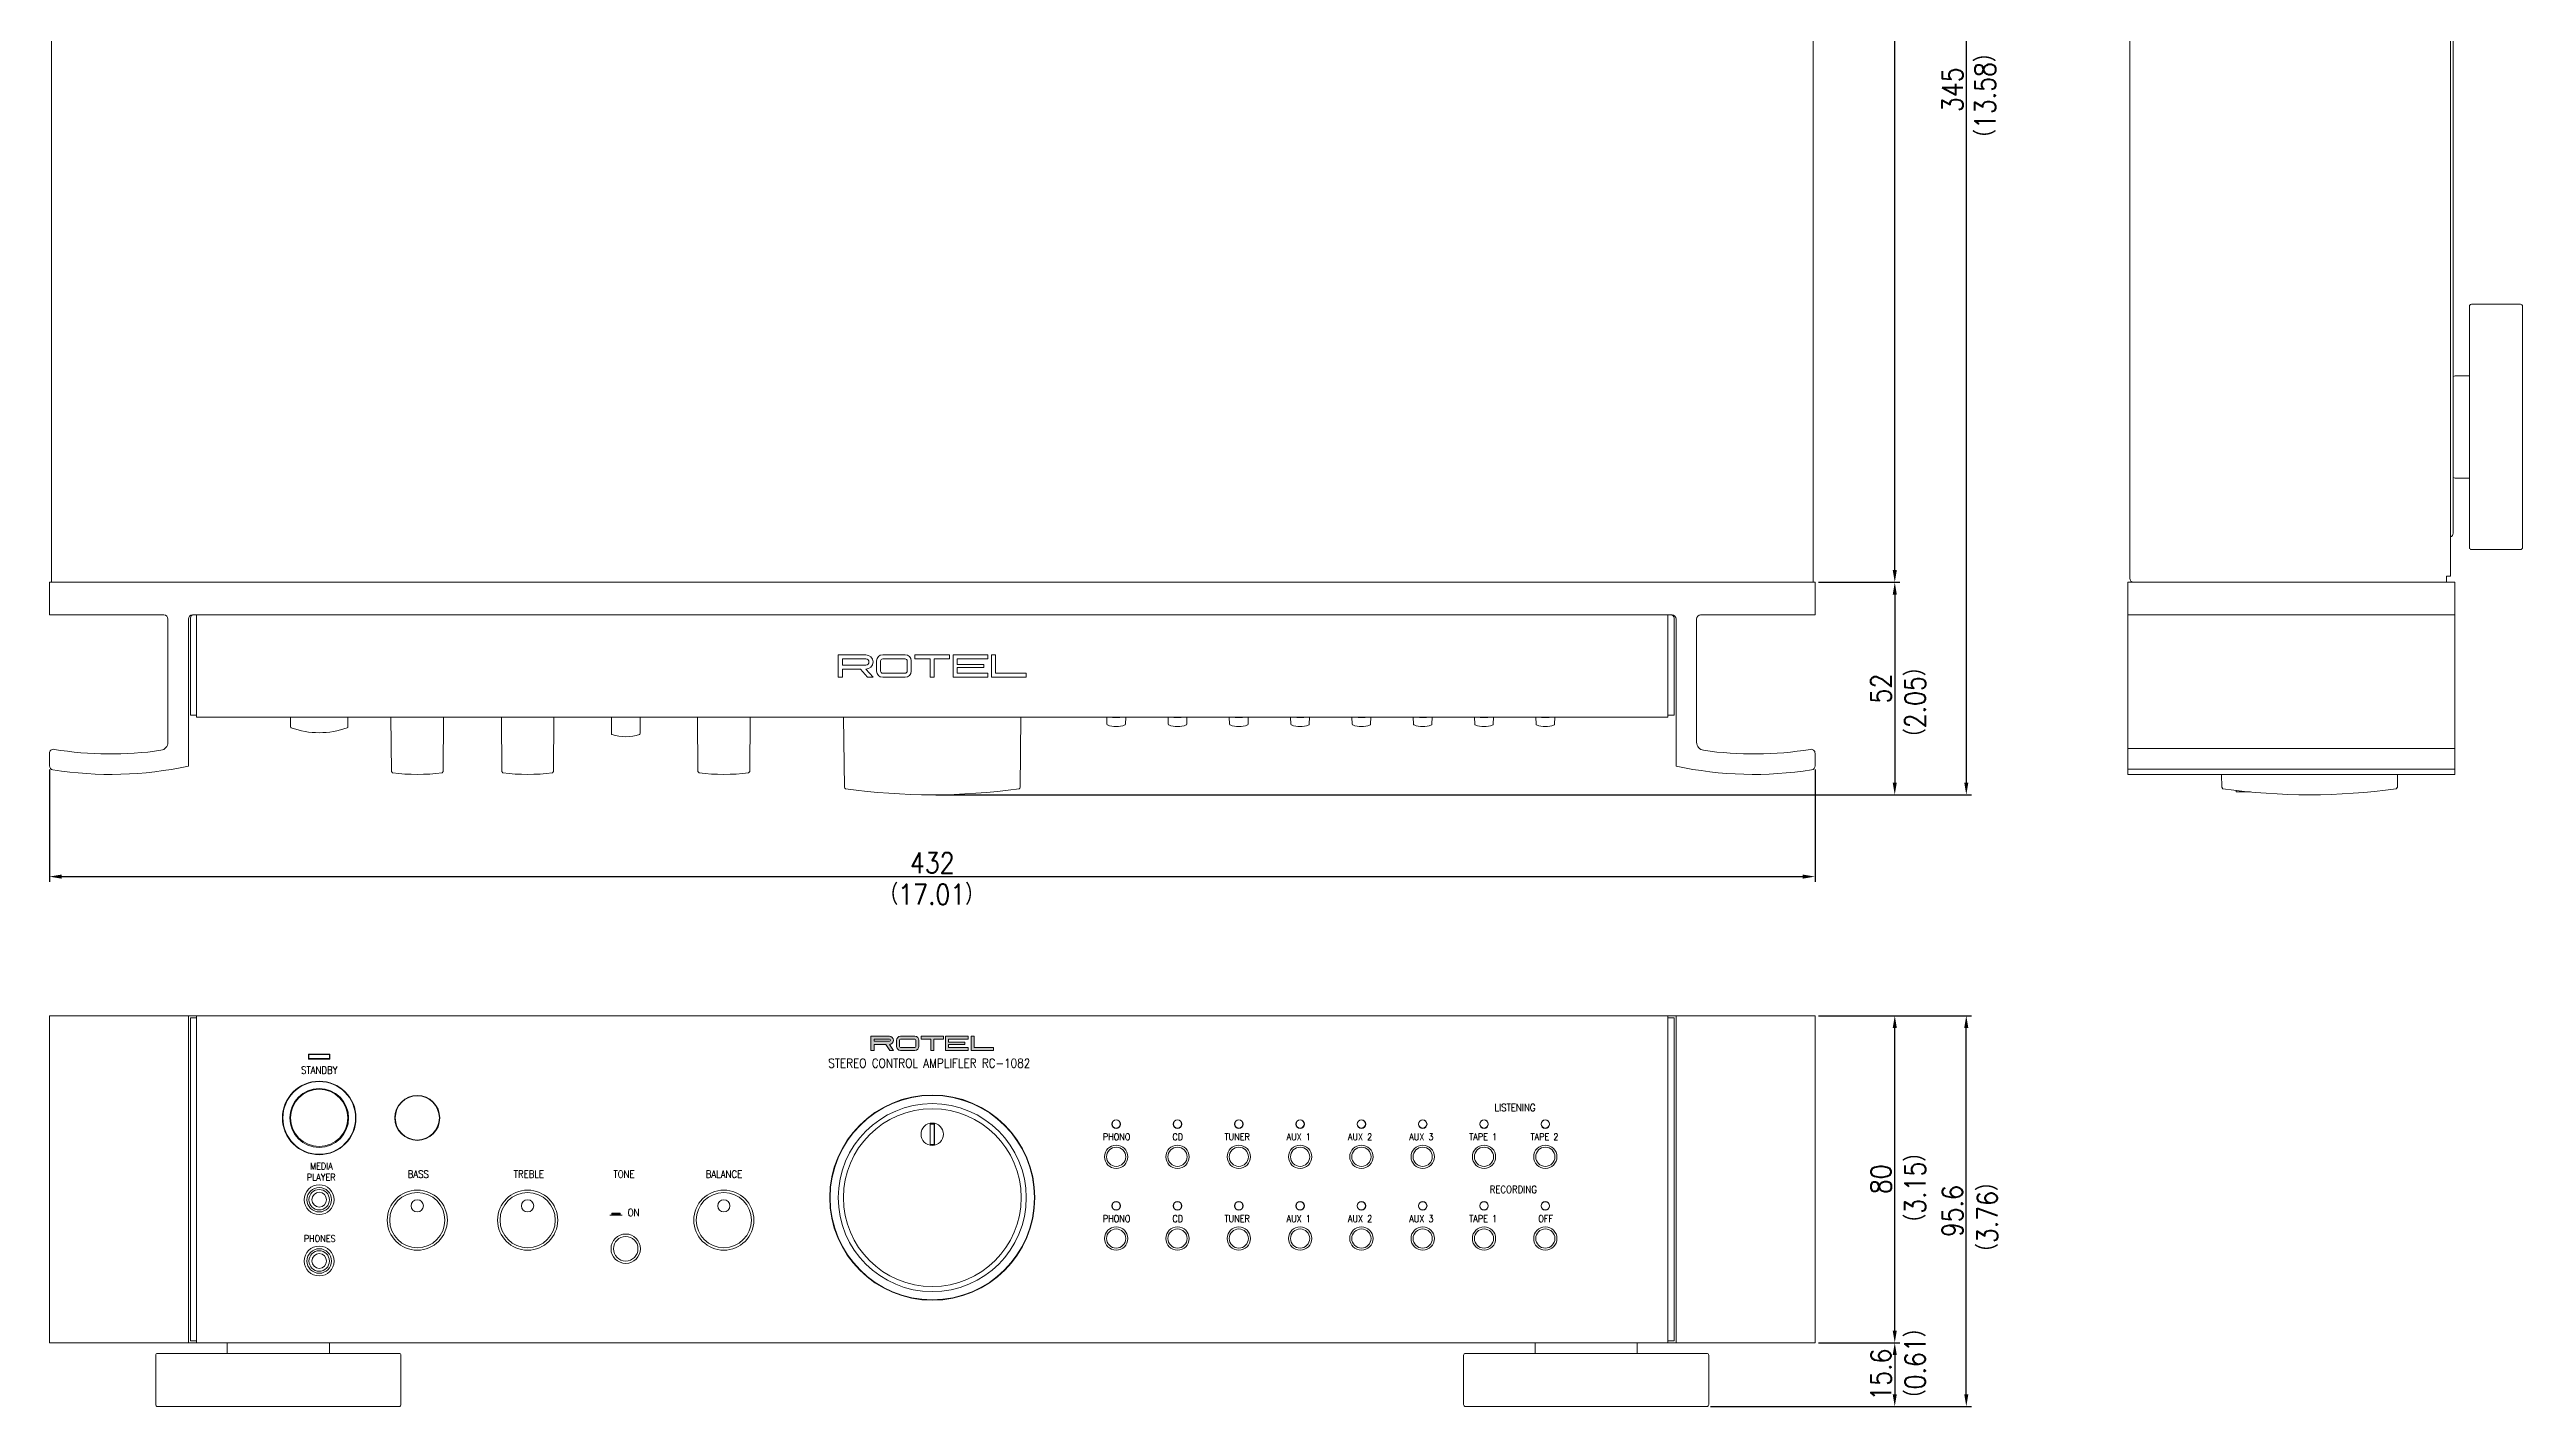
# Model space of a CAD drawing. Extents: x 184 to 790, y -30 to 610.
# Drawn here: x 184 to 790, y -30 to 301 of the extents above; entities that cross this region are included whole.
import ezdxf

# ---------------------------------------------------------------- set-up
doc = ezdxf.new("R2010")
doc.units = 0
doc.header["$LTSCALE"] = 0.5
doc.layers.get('DEFPOINTS').update_dxf_attribs({"linetype": 'CONTINUOUS', "lineweight": 25})
for name, color, linetype, lineweight in [('%%C3.5 Phone Jack', 140, 'CONTINUOUS', 9), ('Bottom Chassis', 132, 'CONTINUOUS', 15), ('Center', 1, 'CONTINUOUS', 9), ('Foot', 51, 'CONTINUOUS', 15), ('Hs Front Panel', 6, 'CONTINUOUS', 18), ('Knob', 254, 'CONTINUOUS', 15), ('Knob Ring', 123, 'CONTINUOUS', 15), ('LED', 230, 'CONTINUOUS', 20), ('Power Ring', 62, 'CONTINUOUS', 15), ('Sensor Window', 111, 'CONTINUOUS', 15), ('Side Cap', 54, 'CONTINUOUS', 18), ('Sub Front Panel', 72, 'CONTINUOUS', 15), ('Tact Buttonl', 9, 'CONTINUOUS', 13), ('Titol', 7, 'CONTINUOUS', 15), ('Upper Cover', 145, 'CONTINUOUS', 15)]:
    doc.layers.add(name, color=color, linetype=linetype, lineweight=lineweight)
doc.styles.get("Standard").update_dxf_attribs({"font": 'romans.shx', "width": 0.85, "height": 5, "bigfont": 'bigfont.shx'})
doc.dimstyles.get("Standard").update_dxf_attribs({"dimscale": 0, "dimtxt": 2.5, "dimasz": 2, "dimexe": 0.325, "dimexo": 0.625, "dimgap": 0.09, "dimtad": 0, "dimdec": 1, "dimzin": 0, "dimdsep": 46, "dimtxsty": 'Standard', "dimcen": 0, "dimadec": 0, "dimazin": 0, "dimtfac": 1, "dimtdec": 1, "dimtofl": 0, "dimtmove": 0, "dimatfit": 3, "dimfxl": 0, "dimtolj": 1, "dimtzin": 0, "dimarcsym": 0})

# ---------------------------------------------------------------- blocks, each defined once
blk = doc.blocks.new('*D2')
at = {"layer": 'Center', "color": 1, "lineweight": -2}
for p, q in [((617.38, 171.14), (637.25, 171.14)), ((636, 168.14), (636, 122.14)), ((401.37, 119.14), (637.25, 119.14))]:
    blk.add_line(p, q, dxfattribs=at)
at = {"layer": 'Center', "color": 1}
for points in [[(635.5, 168.14), (636.5, 168.14), (636, 171.14)], [(635.5, 122.14), (636.5, 122.14), (636, 119.14)]]:
    blk.add_solid(points, dxfattribs=at)
at = {"layer": 'DEFPOINTS', "color": 0}
for p in [(616.5, 171.14), (400.5, 119.14), (636, 119.14)]:
    blk.add_point(p, dxfattribs=at)
at = {"layer": 'Center', "color": 7, "insert": (632.62, 145.14), "char_height": 5, "attachment_point": 5, "rotation": 90}
blk.add_mtext('\\A1;52', dxfattribs=at)
blk = doc.blocks.new('*D3')
at = {"layer": 'Center', "color": 1, "lineweight": -2}
for p, q in [((615.87, 456.64), (637.25, 456.64)), ((636, 174.14), (636, 453.64)), ((618, 171.14), (637.25, 171.14))]:
    blk.add_line(p, q, dxfattribs=at)
at = {"layer": 'Center', "color": 1}
for points in [[(635.5, 453.64), (636.5, 453.64), (636, 456.64)], [(635.5, 174.14), (636.5, 174.14), (636, 171.14)]]:
    blk.add_solid(points, dxfattribs=at)
at = {"layer": 'DEFPOINTS', "color": 0}
for p in [(615, 456.64), (636, 456.64), (617.12, 171.14)]:
    blk.add_point(p, dxfattribs=at)
at = {"layer": 'Center', "color": 7, "insert": (632.62, 313.89), "char_height": 5, "attachment_point": 5, "rotation": 90}
blk.add_mtext('\\A1;285.5', dxfattribs=at)
blk = doc.blocks.new('*D5')
at = {"layer": 'Center', "color": 1, "lineweight": -2}
for p, q in [((597.88, 464.14), (654.75, 464.14)), ((653.5, 461.14), (653.5, 122.14)), ((402, 119.14), (654.75, 119.14))]:
    blk.add_line(p, q, dxfattribs=at)
at = {"layer": 'Center', "color": 1}
for points in [[(653, 461.14), (654, 461.14), (653.5, 464.14)], [(653, 122.14), (654, 122.14), (653.5, 119.14)]]:
    blk.add_solid(points, dxfattribs=at)
at = {"layer": 'DEFPOINTS', "color": 0}
for p in [(597, 464.14), (401.12, 119.14), (653.5, 119.14)]:
    blk.add_point(p, dxfattribs=at)
at = {"layer": 'Center', "color": 7, "insert": (650.12, 291.64), "char_height": 5, "attachment_point": 5, "rotation": 90}
blk.add_mtext('\\A1;345', dxfattribs=at)
blk = doc.blocks.new('*D6')
at = {"layer": 'Center', "color": 1, "lineweight": -2}
for p, q in [((617.38, 65.1), (637.25, 65.1)), ((636, -11.9), (636, 62.1)), ((617.38, -14.9), (637.25, -14.9))]:
    blk.add_line(p, q, dxfattribs=at)
at = {"layer": 'Center', "color": 1}
for points in [[(635.5, 62.1), (636.5, 62.1), (636, 65.1)], [(635.5, -11.9), (636.5, -11.9), (636, -14.9)]]:
    blk.add_solid(points, dxfattribs=at)
at = {"layer": 'DEFPOINTS', "color": 0}
for p in [(616.5, 65.1), (636, 65.1), (616.5, -14.9)]:
    blk.add_point(p, dxfattribs=at)
at = {"layer": 'Center', "color": 7, "insert": (632.62, 25.1), "char_height": 5, "attachment_point": 5, "rotation": 90}
blk.add_mtext('\\A1;80', dxfattribs=at)
blk = doc.blocks.new('*D7')
at = {"layer": 'Center', "color": 1, "lineweight": -2}
for p, q in [((618, -14.9), (637.25, -14.9)), ((636, -17.9), (636, -27.5)), ((590.88, -30.5), (637.25, -30.5))]:
    blk.add_line(p, q, dxfattribs=at)
at = {"layer": 'Center', "color": 1}
for points in [[(635.5, -17.9), (636.5, -17.9), (636, -14.9)], [(635.5, -27.5), (636.5, -27.5), (636, -30.5)]]:
    blk.add_solid(points, dxfattribs=at)
at = {"layer": 'DEFPOINTS', "color": 0}
for p in [(617.12, -14.9), (590, -30.5), (636, -30.5)]:
    blk.add_point(p, dxfattribs=at)
at = {"layer": 'Center', "color": 7, "insert": (632.62, -22.7), "char_height": 5, "attachment_point": 5, "rotation": 90}
blk.add_mtext('\\A1;15.6', dxfattribs=at)
blk = doc.blocks.new('*D8')
at = {"layer": 'Center', "color": 1, "lineweight": -2}
for p, q in [((617.38, 65.1), (654.75, 65.1)), ((653.5, -27.5), (653.5, 62.1)), ((590.88, -30.5), (654.75, -30.5))]:
    blk.add_line(p, q, dxfattribs=at)
at = {"layer": 'Center', "color": 1}
for points in [[(653, 62.1), (654, 62.1), (653.5, 65.1)], [(653, -27.5), (654, -27.5), (653.5, -30.5)]]:
    blk.add_solid(points, dxfattribs=at)
at = {"layer": 'DEFPOINTS', "color": 0}
for p in [(616.5, 65.1), (653.5, 65.1), (590, -30.5)]:
    blk.add_point(p, dxfattribs=at)
at = {"layer": 'Center', "color": 7, "insert": (650.12, 17.3), "char_height": 5, "attachment_point": 5, "rotation": 90}
blk.add_mtext('\\A1;95.6', dxfattribs=at)
blk = doc.blocks.new('*D9')
at = {"layer": 'Center', "color": 1, "lineweight": -2}
for p, q in [((184.5, 125.37), (184.5, 97.89)), ((616.5, 125.37), (616.5, 97.89)), ((187.5, 99.14), (613.5, 99.14))]:
    blk.add_line(p, q, dxfattribs=at)
at = {"layer": 'Center', "color": 1}
for points in [[(187.5, 99.64), (187.5, 98.64), (184.5, 99.14)], [(613.5, 99.64), (613.5, 98.64), (616.5, 99.14)]]:
    blk.add_solid(points, dxfattribs=at)
at = {"layer": 'DEFPOINTS', "color": 0}
for p in [(184.5, 126.25), (616.5, 126.25), (616.5, 99.14)]:
    blk.add_point(p, dxfattribs=at)
at = {"layer": 'Center', "color": 7, "insert": (400.5, 102.52), "char_height": 5, "attachment_point": 5}
blk.add_mtext('\\A1;432', dxfattribs=at)

msp = doc.modelspace()

# ---------------------------------------------------------------- hatches: boundary and pattern name
at = {"layer": 'Titol'}
h = msp.add_hatch(color=256, dxfattribs=at)
h.paths.add_polyline_path([(386.25, 58.103), (389.099, 58.103), (390.099, 56.603), (391, 56.603), (390, 58.103, 1), (390, 60.103), (385.5, 60.103), (385.5, 56.603), (386.25, 56.603)])
h.paths.add_polyline_path([(386.25, 58.853), (386.25, 59.353), (390, 59.353, -1), (390, 58.853)], flags=16)
h.paths.add_polyline_path([(396.25, 56.603, 0.4142136), (397.25, 57.603), (397.25, 59.103, 0.4142136), (396.25, 60.103), (392.75, 60.103, 0.4142136), (391.75, 59.103), (391.75, 57.603, 0.4142136), (392.75, 56.603)])
h.paths.add_polyline_path([(392.75, 57.353, -0.4142136), (392.5, 57.603), (392.5, 59.103, -0.4142136), (392.75, 59.353), (396.25, 59.353, -0.4142136), (396.5, 59.103), (396.5, 57.603, -0.4142136), (396.25, 57.353)], flags=16)
h.paths.add_polyline_path([(400.875, 59.353), (403.25, 59.353), (403.25, 60.103), (397.75, 60.103), (397.75, 59.353), (400.125, 59.353), (400.125, 56.603), (400.875, 56.603)])
h.paths.add_polyline_path([(409.25, 56.603), (409.25, 57.353), (404.5, 57.353), (404.5, 58.103), (408.5, 58.103), (408.5, 58.603), (404.5, 58.603), (404.5, 59.353), (409.25, 59.353), (409.25, 60.103), (403.75, 60.103), (403.75, 56.603)])
h.paths.add_polyline_path([(415.5, 56.603), (415.5, 57.353), (410.75, 57.353), (410.75, 60.103), (410, 60.103), (410, 56.603)])
msp.add_hatch(color=256, dxfattribs=at).paths.add_polyline_path([(324.137, 16.28), (324.137, 16.78), (322.137, 16.78), (322.137, 16.28)])

# ---------------------------------------------------------------- linework, layer by layer
at = {"layer": '%%C3.5 Phone Jack'}
msp.add_line((236, 163.141), (237, 163.141), dxfattribs=at)
for centre, radius in [((250.5, 20.103), 3), ((250.5, 20.103), 2.5), ((250.5, 20.103), 1.8), ((250.5, 5.103), 3), ((250.5, 5.103), 2.5), ((250.5, 5.103), 1.8)]:
    msp.add_circle(centre, radius, dxfattribs=at)
at = {"layer": 'Bottom Chassis'}
msp.add_line((772.6, 453.641), (772.6, 183.141), dxfattribs=at)
msp.add_arc((771.6, 183.141), 1, 293.578178, 0, dxfattribs=at)
at = {"layer": 'Foot'}
for p, q in [((776.6, 179.641), (776.6, 238.641)), ((777.1, 239.141), (789.1, 239.141)), ((789.6, 238.641), (789.6, 179.641)), ((772.6, 221.141), (772.6, 197.141)), ((776.6, 221.641), (773.1, 221.641)), ((773.1, 196.641), (776.6, 196.641)), ((789.1, 179.141), (777.1, 179.141)), ((210.5, -29.997), (210.5, -17.997)), ((211, -17.497), (270, -17.497)), ((228, -17.497), (228, -14.897)), ((253, -14.897), (253, -17.497)), ((270.5, -17.997), (270.5, -29.997)), ((530.5, -29.997), (530.5, -17.997)), ((531, -17.497), (590, -17.497)), ((548, -17.497), (548, -14.897)), ((573, -14.897), (573, -17.497)), ((590.5, -17.997), (590.5, -29.997)), ((270, -30.497), (211, -30.497)), ((590, -30.497), (531, -30.497))]:
    msp.add_line(p, q, dxfattribs=at)
for centre, start, end in [((777.1, 238.641), 90, 180), ((789.1, 238.641), 0, 90), ((773.1, 221.141), 90, 180), ((773.1, 197.141), 180, 270), ((777.1, 179.641), 180, 270), ((789.1, 179.641), 270, 0), ((211, -17.997), 90, 180), ((270, -17.997), 0, 90), ((531, -17.997), 90, 180), ((590, -17.997), 0, 90), ((211, -29.997), 180, 270), ((270, -29.997), 270, 0), ((531, -29.997), 180, 270), ((590, -29.997), 270, 0)]:
    msp.add_arc(centre, 0.5, start, end, dxfattribs=at)
at = {"layer": 'Hs Front Panel'}
for p, q in [((184.5, 163.141), (184.5, 171.141)), ((616.5, 171.141), (184.5, 171.141)), ((616.5, 163.141), (616.5, 171.141)), ((693, 171.141), (773, 171.141)), ((693, 171.141), (693, 124.141)), ((773, 171.141), (773, 124.141)), ((212.5, 163.141), (184.5, 163.141)), ((213.5, 132.013), (213.5, 162.141)), ((218.5, 126.169), (218.5, 162.141)), ((219.5, 163.141), (581.5, 163.141)), ((582.5, 126.169), (582.5, 162.141)), ((587.5, 132.013), (587.5, 162.141)), ((588.5, 163.141), (616.5, 163.141)), ((773, 163.141), (693, 163.141)), ((184.5, 126.249), (184.5, 129.288)), ((616.5, 126.249), (616.5, 129.288)), ((693, 130.475), (773, 130.475)), ((693, 125.4), (773, 125.4)), ((693, 124.141), (773, 124.141)), ((184.5, 65.103), (616.5, 65.103)), ((184.5, -14.897), (184.5, 65.103)), ((218.5, -14.897), (218.5, 65.103)), ((582.5, -14.897), (582.5, 65.103)), ((616.5, -14.897), (616.5, 65.103)), ((616.5, -14.897), (184.5, -14.897))]:
    msp.add_line(p, q, dxfattribs=at)
for centre, radius, start, end in [((212.5, 162.141), 1, 0, 90), ((219.5, 162.141), 1, 90, 180), ((581.5, 162.141), 1, 0, 90), ((588.5, 162.141), 1, 90, 180), ((185.5, 129.288), 1, 80.631084, 180), ((199.5, 214.141), 85, 260.631084, 278.312861), ((211.5, 132.013), 2, 278.312861, 0), ((589.5, 132.013), 2, 180, 261.687139), ((601.5, 214.141), 85, 261.687139, 279.368916), ((615.5, 129.288), 1, 0, 99.368916), ((185.5, 126.249), 1, 180, 260.949591), ((199.5, 214.141), 90, 260.949591, 282.187474), ((601.5, 214.141), 90, 257.812526, 279.050409), ((615.5, 126.249), 1, 279.050409, 360)]:
    msp.add_arc(centre, radius, start, end, dxfattribs=at)
at = {"layer": 'Knob'}
for p, q in [((243.5, 135.745), (243.5, 138.141)), ((257.5, 138.141), (257.5, 135.745)), ((268.148, 124.846), (268.064, 138.141)), ((280.852, 124.846), (280.936, 138.141)), ((295.148, 124.846), (295.064, 138.141)), ((307.852, 124.846), (307.936, 138.141)), ((322, 134.113), (322, 138.141)), ((329, 134.113), (329, 138.141)), ((343.148, 124.846), (343.064, 138.141)), ((355.852, 124.846), (355.936, 138.141)), ((378.997, 120.947), (378.806, 138.141)), ((422.003, 120.947), (422.194, 138.141)), ((268.45, 124.508), (268.148, 124.846)), ((280.55, 124.508), (280.852, 124.846)), ((295.45, 124.508), (295.148, 124.846)), ((307.55, 124.508), (307.852, 124.846)), ((343.45, 124.508), (343.148, 124.846)), ((355.55, 124.508), (355.852, 124.846)), ((715.997, 120.99), (715.962, 124.141)), ((759.003, 120.99), (759.038, 124.141)), ((716.3, 120.647), (715.997, 120.99)), ((759.003, 120.99), (758.7, 120.647)), ((399.95, 33.553), (399.95, 38.653)), ((399.95, 38.653), (401.05, 38.653)), ((401.05, 38.653), (401.05, 33.553)), ((401.05, 33.553), (399.95, 33.553))]:
    msp.add_line(p, q, dxfattribs=at)
for centre, radius in [((250.5, 40.103), 7), ((400.5, 20.603), 21.75), ((400.5, 36.103), 2.75), ((274.5, 15.103), 6.75), ((274.5, 18.603), 1.5), ((301.5, 15.103), 6.75), ((301.5, 18.603), 1.5), ((349.5, 15.103), 6.75), ((349.5, 18.603), 1.5), ((325.5, 8.103), 3)]:
    msp.add_circle(centre, radius, dxfattribs=at)
for centre, radius, start, end in [((243.7, 135.745), 0.2, 180, 249.913748), ((250.5, 154.341), 20, 249.913748, 290.086252), ((257.3, 135.745), 0.2, 290.086252, 0), ((322.2, 134.113), 0.2, 180, 250.321942), ((325.5, 143.341), 10, 250.321942, 289.678058), ((328.8, 134.113), 0.2, 289.678058, 0), ((274.5, 174.141), 50, 263.050181, 276.949819), ((301.5, 174.141), 50, 263.050181, 276.949819), ((349.5, 174.141), 50, 263.050181, 276.949819), ((379.297, 120.95), 0.3, 180.637978, 261.857486), ((400.5, 269.141), 150, 261.857486, 278.142514), ((421.703, 120.95), 0.3, 278.142514, 359.362022), ((737.5, 269.141), 150, 261.874992, 278.125008)]:
    msp.add_arc(centre, radius, start, end, dxfattribs=at)
at = {"layer": 'Knob Ring'}
for radius in [25, 23]:
    msp.add_circle((400.5, 20.603), radius, dxfattribs=at)
at = {"layer": 'LED'}
for p, q in [((444.8, 138.041), (446.2, 138.041)), ((459.8, 138.041), (461.2, 138.041)), ((474.8, 138.041), (476.2, 138.041)), ((489.8, 138.041), (491.2, 138.041)), ((504.8, 138.041), (506.2, 138.041)), ((519.8, 138.041), (521.2, 138.041)), ((534.8, 138.041), (536.2, 138.041)), ((549.8, 138.041), (551.2, 138.041)), ((719.55, 119.841), (719.55, 120.219)), ((719.55, 119.841), (723.026, 119.841)), ((248, 54.603), (248, 55.603)), ((248, 55.603), (253, 55.603)), ((253, 54.603), (248, 54.603)), ((253, 55.603), (253, 54.603)), ((400, 33.603), (400, 38.603)), ((400, 38.603), (401, 38.603)), ((401, 38.603), (401, 33.603)), ((401, 33.603), (400, 33.603))]:
    msp.add_line(p, q, dxfattribs=at)
for centre in [(445.5, 38.603), (460.5, 38.603), (475.5, 38.603), (490.5, 38.603), (505.5, 38.603), (520.5, 38.603), (535.5, 38.603), (550.5, 38.603), (445.5, 18.603), (460.5, 18.603), (475.5, 18.603), (490.5, 18.603), (505.5, 18.603), (520.5, 18.603), (535.5, 18.603), (550.5, 18.603)]:
    msp.add_circle(centre, 1, dxfattribs=at)
for centre, start, end in [((444.8, 138.341), 221.810315, 270), ((446.2, 138.341), 270, 318.189685), ((459.8, 138.341), 221.810315, 270), ((461.2, 138.341), 270, 318.189685), ((474.8, 138.341), 221.810315, 270), ((476.2, 138.341), 270, 318.189685), ((489.8, 138.341), 221.810315, 270), ((491.2, 138.341), 270, 318.189685), ((504.8, 138.341), 221.810315, 270), ((506.2, 138.341), 270, 318.189685), ((519.8, 138.341), 221.810315, 270), ((521.2, 138.341), 270, 318.189685), ((534.8, 138.341), 221.810315, 270), ((536.2, 138.341), 270, 318.189685), ((549.8, 138.341), 221.810315, 270), ((551.2, 138.341), 270, 318.189685)]:
    msp.add_arc(centre, 0.3, start, end, dxfattribs=at)
at = {"layer": 'Power Ring'}
for centre, radius in [((250.5, 40.103), 8.9), ((250.5, 40.103), 7.2), ((325.5, 8.103), 3.6)]:
    msp.add_circle(centre, radius, dxfattribs=at)
at = {"layer": 'Sensor Window'}
msp.add_circle((274.5, 40.103), 5.4, dxfattribs=at)
at = {"layer": 'Side Cap'}
for p, q in [((219, 138.641), (219, 162.441)), ((219.7, 163.141), (220.5, 163.141)), ((220.5, 163.141), (220.5, 138.641)), ((580.5, 163.141), (581.3, 163.141)), ((580.5, 138.641), (580.5, 163.141)), ((582, 162.441), (582, 138.641)), ((220.5, 138.641), (219, 138.641)), ((580.5, 138.641), (582, 138.641)), ((219, 64.603), (219, -14.397)), ((219, 64.603), (220.5, 64.603)), ((220.5, 64.603), (220.5, -14.397)), ((580.5, 64.603), (582, 64.603)), ((580.5, 64.603), (580.5, -14.397)), ((582, 64.603), (582, -14.397)), ((219, -14.397), (220.5, -14.397)), ((580.5, -14.397), (582, -14.397))]:
    msp.add_line(p, q, dxfattribs=at)
for centre, start, end in [((219.7, 162.441), 90, 180), ((581.3, 162.441), 0, 90)]:
    msp.add_arc(centre, 0.7, start, end, dxfattribs=at)
at = {"layer": 'Sub Front Panel'}
for p, q in [((220.5, 163.141), (220.5, 138.141)), ((580.5, 163.141), (220.5, 163.141)), ((580.5, 138.141), (580.5, 163.141)), ((377.5, 147.891), (377.5, 153.391)), ((377.5, 153.391), (384.25, 153.391)), ((384.25, 152.391), (378.5, 152.391)), ((378.5, 152.391), (378.5, 150.891)), ((386.875, 149.391), (386.875, 151.891)), ((387.875, 149.391), (387.875, 151.891)), ((388.375, 153.391), (393.875, 153.391)), ((388.375, 152.391), (393.875, 152.391)), ((394.375, 151.891), (394.375, 149.391)), ((395.375, 151.891), (395.375, 149.391)), ((396.25, 152.391), (396.25, 153.391)), ((396.25, 153.391), (404.75, 153.391)), ((400, 152.391), (396.25, 152.391)), ((400, 147.891), (400, 152.391)), ((404.75, 152.391), (401, 152.391)), ((401, 152.391), (401, 147.891)), ((404.75, 153.391), (404.75, 152.391)), ((414.125, 153.391), (405.625, 153.391)), ((405.625, 153.391), (405.625, 147.891)), ((406.625, 151.016), (406.625, 152.391)), ((406.625, 152.391), (414.125, 152.391)), ((414.125, 152.391), (414.125, 153.391)), ((416, 153.391), (415, 153.391)), ((415, 153.391), (415, 147.891)), ((416, 148.891), (416, 153.391)), ((378.5, 147.891), (377.5, 147.891)), ((378.5, 150.891), (384.25, 150.891)), ((382.921, 149.891), (378.5, 149.891)), ((378.5, 149.891), (378.5, 147.891)), ((384.671, 147.891), (382.921, 149.891)), ((386, 147.891), (384.25, 149.891)), ((384.671, 147.891), (386, 147.891)), ((393.875, 148.891), (388.375, 148.891)), ((393.875, 147.891), (388.375, 147.891)), ((401, 147.891), (400, 147.891)), ((405.625, 147.891), (414.125, 147.891)), ((413.125, 151.016), (406.625, 151.016)), ((406.625, 148.891), (406.625, 150.266)), ((406.625, 150.266), (413.125, 150.266)), ((414.125, 148.891), (406.625, 148.891)), ((413.125, 150.266), (413.125, 151.016)), ((414.125, 147.891), (414.125, 148.891)), ((415, 147.891), (423.5, 147.891)), ((423.5, 148.891), (416, 148.891)), ((423.5, 147.891), (423.5, 148.891)), ((220.5, 138.141), (580.5, 138.141)), ((220.5, -14.897), (220.5, 65.103)), ((220.5, 65.103), (580.5, 65.103)), ((580.5, 65.103), (580.5, -14.897)), ((247.9, 54.503), (247.9, 55.703)), ((247.9, 55.703), (253.1, 55.703)), ((253.1, 54.503), (247.9, 54.503)), ((253.1, 55.703), (253.1, 54.503)), ((580.5, -14.897), (220.5, -14.897))]:
    msp.add_line(p, q, dxfattribs=at)
for centre, radius in [((250.5, 40.103), 9), ((274.5, 40.103), 5.5), ((400.5, 20.603), 25.1), ((445.5, 38.603), 1.05), ((460.5, 38.603), 1.05), ((475.5, 38.603), 1.05), ((490.5, 38.603), 1.05), ((505.5, 38.603), 1.05), ((520.5, 38.603), 1.05), ((535.5, 38.603), 1.05), ((550.5, 38.603), 1.05), ((445.5, 30.603), 2.85), ((460.5, 30.603), 2.85), ((475.5, 30.603), 2.85), ((490.5, 30.603), 2.85), ((505.5, 30.603), 2.85), ((520.5, 30.603), 2.85), ((535.5, 30.603), 2.85), ((550.5, 30.603), 2.85), ((250.5, 20.103), 3.65), ((274.5, 15.103), 7.35), ((301.5, 15.103), 7.35), ((349.5, 15.103), 7.35), ((445.5, 18.603), 1.05), ((460.5, 18.603), 1.05), ((475.5, 18.603), 1.05), ((490.5, 18.603), 1.05), ((505.5, 18.603), 1.05), ((520.5, 18.603), 1.05), ((535.5, 18.603), 1.05), ((550.5, 18.603), 1.05), ((445.5, 10.603), 2.85), ((460.5, 10.603), 2.85), ((475.5, 10.603), 2.85), ((490.5, 10.603), 2.85), ((505.5, 10.603), 2.85), ((520.5, 10.603), 2.85), ((535.5, 10.603), 2.85), ((550.5, 10.603), 2.85), ((250.5, 5.103), 3.65)]:
    msp.add_circle(centre, radius, dxfattribs=at)
for centre, radius, start, end in [((384.25, 151.641), 1.75, 270, 90), ((384.25, 151.641), 0.75, 270, 90), ((388.375, 151.891), 1.5, 90, 180), ((388.375, 151.891), 0.5, 90, 180), ((393.875, 151.891), 1.5, 0, 90), ((393.875, 151.891), 0.5, 360, 90), ((388.375, 149.391), 1.5, 180, 270), ((388.375, 149.391), 0.5, 180, 270), ((393.875, 149.391), 0.5, 270, 0), ((393.875, 149.391), 1.5, 270, 0)]:
    msp.add_arc(centre, radius, start, end, dxfattribs=at)
at = {"layer": 'Tact Buttonl'}
for p, q in [((443.179, 138.141), (443.245, 136.41)), ((447.821, 138.141), (447.755, 136.41)), ((458.179, 138.141), (458.245, 136.41)), ((462.821, 138.141), (462.755, 136.41)), ((473.179, 138.141), (473.245, 136.41)), ((477.821, 138.141), (477.755, 136.41)), ((488.179, 138.141), (488.245, 136.41)), ((492.821, 138.141), (492.755, 136.41)), ((503.179, 138.141), (503.245, 136.41)), ((507.821, 138.141), (507.755, 136.41)), ((518.179, 138.141), (518.245, 136.41)), ((522.821, 138.141), (522.755, 136.41)), ((533.179, 138.141), (533.245, 136.41)), ((537.821, 138.141), (537.755, 136.41)), ((548.179, 138.141), (548.245, 136.41)), ((552.821, 138.141), (552.755, 136.41))]:
    msp.add_line(p, q, dxfattribs=at)
for centre in [(445.5, 30.603), (460.5, 30.603), (475.5, 30.603), (490.5, 30.603), (505.5, 30.603), (520.5, 30.603), (535.5, 30.603), (550.5, 30.603), (445.5, 10.603), (460.5, 10.603), (475.5, 10.603), (490.5, 10.603), (505.5, 10.603), (520.5, 10.603), (535.5, 10.603), (550.5, 10.603)]:
    msp.add_circle(centre, 2.35, dxfattribs=at)
for centre, radius, start, end in [((443.445, 136.417), 0.2, 182.176609, 249.247573), ((445.5, 141.841), 6, 249.247573, 290.752427), ((447.555, 136.417), 0.2, 290.752427, 357.823391), ((458.445, 136.417), 0.2, 182.176609, 249.247573), ((460.5, 141.841), 6, 249.247573, 290.752427), ((462.555, 136.417), 0.2, 290.752427, 357.823391), ((473.445, 136.417), 0.2, 182.176609, 249.247573), ((475.5, 141.841), 6, 249.247573, 290.752427), ((477.555, 136.417), 0.2, 290.752427, 357.823391), ((488.445, 136.417), 0.2, 182.176609, 249.247573), ((490.5, 141.841), 6, 249.247573, 290.752427), ((492.555, 136.417), 0.2, 290.752427, 357.823391), ((503.445, 136.417), 0.2, 182.176609, 249.247573), ((505.5, 141.841), 6, 249.247573, 290.752427), ((507.555, 136.417), 0.2, 290.752427, 357.823391), ((518.445, 136.417), 0.2, 182.176609, 249.247573), ((520.5, 141.841), 6, 249.247573, 290.752427), ((522.555, 136.417), 0.2, 290.752427, 357.823391), ((533.445, 136.417), 0.2, 182.176609, 249.247573), ((535.5, 141.841), 6, 249.247573, 290.752427), ((537.555, 136.417), 0.2, 290.752427, 357.823391), ((548.445, 136.417), 0.2, 182.176609, 249.247573), ((550.5, 141.841), 6, 249.247573, 290.752427), ((552.555, 136.417), 0.2, 290.752427, 357.823391)]:
    msp.add_arc(centre, radius, start, end, dxfattribs=at)
at = {"layer": 'Titol'}
for p, q in [((390, 60.103), (385.5, 60.103)), ((385.5, 60.103), (385.5, 56.603)), ((385.5, 56.603), (386.25, 56.603)), ((386.25, 58.853), (386.25, 59.353)), ((386.25, 59.353), (390, 59.353)), ((390, 58.853), (386.25, 58.853)), ((386.25, 56.603), (386.25, 58.103)), ((386.25, 58.103), (389.099, 58.103)), ((389.099, 58.103), (390.099, 56.603)), ((390, 58.103), (391, 56.603)), ((390.099, 56.603), (391, 56.603)), ((391.75, 57.603), (391.75, 59.103)), ((392.5, 57.603), (392.5, 59.103)), ((392.75, 60.103), (396.25, 60.103)), ((392.75, 59.353), (396.25, 59.353)), ((396.25, 57.353), (392.75, 57.353)), ((396.25, 56.603), (392.75, 56.603)), ((396.5, 59.103), (396.5, 57.603)), ((397.25, 59.103), (397.25, 57.603)), ((397.75, 59.353), (397.75, 60.103)), ((397.75, 60.103), (403.25, 60.103)), ((400.125, 59.353), (397.75, 59.353)), ((400.125, 56.603), (400.125, 59.353)), ((400.875, 56.603), (400.125, 56.603)), ((403.25, 59.353), (400.875, 59.353)), ((400.875, 59.353), (400.875, 56.603)), ((403.25, 60.103), (403.25, 59.353)), ((409.25, 60.103), (403.75, 60.103)), ((403.75, 60.103), (403.75, 56.603)), ((403.75, 56.603), (409.25, 56.603)), ((404.5, 58.603), (404.5, 59.353)), ((404.5, 59.353), (409.25, 59.353)), ((408.5, 58.603), (404.5, 58.603)), ((404.5, 57.353), (404.5, 58.103)), ((404.5, 58.103), (408.5, 58.103)), ((409.25, 57.353), (404.5, 57.353)), ((408.5, 58.103), (408.5, 58.603)), ((409.25, 59.353), (409.25, 60.103)), ((409.25, 56.603), (409.25, 57.353)), ((410.75, 60.103), (410, 60.103)), ((410, 60.103), (410, 56.603)), ((410, 56.603), (415.5, 56.603)), ((410.75, 57.353), (410.75, 60.103)), ((415.5, 57.353), (410.75, 57.353)), ((415.5, 56.603), (415.5, 57.353)), ((321.637, 16.28), (324.637, 16.28)), ((322.137, 16.28), (322.137, 16.78)), ((322.137, 16.78), (324.137, 16.78)), ((324.137, 16.78), (324.137, 16.28))]:
    msp.add_line(p, q, dxfattribs=at)
for centre, radius, start, end in [((390, 59.103), 1, 270, 90), ((390, 59.103), 0.25, 270, 90), ((392.75, 59.103), 1, 90, 180), ((392.75, 57.603), 1, 180, 270), ((392.75, 59.103), 0.25, 90, 180), ((392.75, 57.603), 0.25, 180, 270), ((396.25, 59.103), 1, 0, 90), ((396.25, 59.103), 0.25, 0, 90), ((396.25, 57.603), 0.25, 270, 0), ((396.25, 57.603), 1, 270, 0)]:
    msp.add_arc(centre, radius, start, end, dxfattribs=at)
at = {"layer": 'Upper Cover'}
for p, q in [((185, 455.641), (185, 171.141)), ((616, 455.641), (616, 171.141)), ((693.5, 172.141), (693.5, 455.641)), ((772, 455.141), (772, 172.641)), ((694.5, 171.141), (771, 171.141)), ((771, 172.641), (771, 171.141)), ((771, 172.641), (772, 172.641))]:
    msp.add_line(p, q, dxfattribs=at)
msp.add_arc((694.5, 172.141), 1, 180, 270, dxfattribs=at)

# ---------------------------------------------------------------- texts
at = {"layer": 'Center', "color": 7, "char_height": 5, "width": 32.747, "attachment_point": 1, "rotation": 90}
for s, insert in [('（13.58）', (655.63, 277.331)), ('（2.05）', (638.483, 130.756)), ('（3.15）', (638.483, 11.979)), ('（3.76）', (656.157, 4.793)), ('（0.61）', (638.483, -30.966))]:
    msp.add_mtext(s, dxfattribs=dict(at, insert=insert))
at = {"layer": 'Center', "color": 7, "insert": (387.49, 97.298), "char_height": 5, "width": 32.747, "attachment_point": 1}
msp.add_mtext('（17.01）', dxfattribs=at)
at = {"layer": 'Titol', "attachment_point": 1}
for s, insert, char_height, width in [('STEREO CONTROL AMPLIFLER RC-1082', (375.036, 54.594), 2.2, 90.40192), ('STANDBY', (246.055, 52.712), 1.8, 17.84584), ('LISTENING', (538.061, 43.522), 1.8, 26.42518), ('PHONO', (442.23, 36.331), 1.7, 15.81718), ('CD', (459.253, 36.331), 1.7, 15.81718), ('TUNER', (472.013, 36.331), 1.7, 15.81718), ('AUX 1', (487.186, 36.331), 1.7, 15.81718), ('AUX 2', (502.186, 36.331), 1.7, 15.81718), ('AUX 3', (517.186, 36.331), 1.7, 15.81718), ('TAPE 1', (531.889, 36.331), 1.7, 15.81718), ('TAPE 2', (546.889, 36.331), 1.7, 15.81718), ('PLAYER', (247.44, 26.458), 1.7, 13.98687), ('MEDIA', (248.249, 29.156), 1.7, 10.41432), ('BASS', (272.153, 27.27), 1.8, 13.96618), ('TREBLE', (298.09, 27.27), 1.8, 13.96618), ('TONE', (322.482, 27.27), 1.8, 13.96618), ('BALANCE', (345.079, 27.255), 1.8, 13.96618), ('RECORDING', (536.896, 23.522), 1.8, 26.42518), ('ON', (325.968, 17.844), 1.8, 4.8374), ('PHONO', (442.23, 16.331), 1.7, 15.81718), ('CD', (459.253, 16.331), 1.7, 15.81718), ('TUNER', (472.013, 16.331), 1.7, 15.81718), ('AUX 1', (487.186, 16.331), 1.7, 15.81718), ('AUX 2', (502.186, 16.331), 1.7, 15.81718), ('AUX 3', (517.186, 16.331), 1.7, 15.81718), ('TAPE 1', (531.889, 16.331), 1.7, 15.81718), ('OFF', (548.784, 16.331), 1.7, 15.81718), ('PHONES', (246.726, 11.458), 1.7, 13.98687)]:
    msp.add_mtext(s, dxfattribs=dict(at, insert=insert, char_height=char_height, width=width))

# ---------------------------------------------------------------- dimensions: what is measured, and where the dimension line sits
at = {"layer": 'Center'}
for base, p1, p2, picture, middle in [((653.5, 119.141), (597, 464.141), (401.125, 119.141), '*D5', (650.125, 291.641)), ((636, 456.641), (617.125, 171.141), (615, 456.641), '*D3', (632.625, 313.891)), ((636, 119.141), (616.5, 171.141), (400.5, 119.141), '*D2', (632.625, 145.141)), ((653.5, 65.103), (590, -30.497), (616.5, 65.103), '*D8', (650.125, 17.303)), ((636, 65.103), (616.5, -14.897), (616.5, 65.103), '*D6', (632.625, 25.103)), ((636, -30.497), (617.125, -14.897), (590, -30.497), '*D7', (632.625, -22.697))]:
    dim = msp.add_linear_dim(base=base, p1=p1, p2=p2, angle=90, dimstyle='Standard', override={"dimscale": 1, "dimasz": 3, "dimexe": 1.25, "dimexo": 0.875, "dimgap": 0.875, "dimtad": 1, "dimdec": 2, "dimzin": 8, "dimclrd": 1, "dimclre": 1, "dimclrt": 7, "dimtdec": 2, "dimtofl": 1}, dxfattribs=at)
    dim.commit()
    dim.dimension.update_dxf_attribs({"geometry": picture, "text_midpoint": middle})
dim = msp.add_linear_dim(base=(616.5, 99.141), p1=(184.5, 126.249), p2=(616.5, 126.249), dimstyle='Standard', override={"dimscale": 1, "dimasz": 3, "dimexe": 1.25, "dimexo": 0.875, "dimgap": 0.875, "dimtad": 1, "dimdec": 2, "dimzin": 8, "dimclrd": 1, "dimclre": 1, "dimclrt": 7, "dimtdec": 2, "dimtofl": 1}, dxfattribs=at)
dim.commit()
dim.dimension.update_dxf_attribs({"geometry": '*D9', "text_midpoint": (400.5, 102.516)})

doc.saveas('drawing.dxf')
